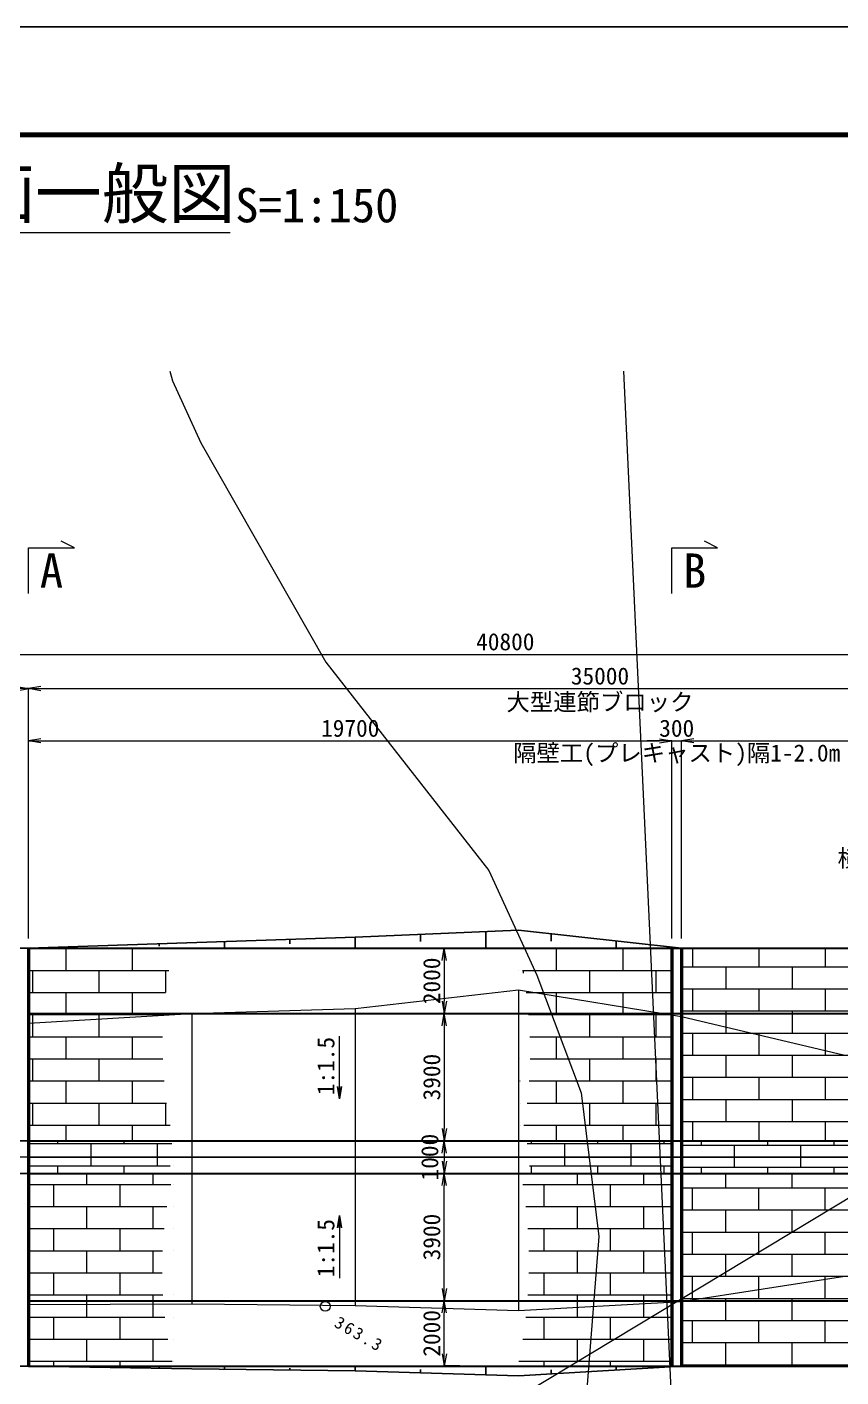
# Model space of a CAD drawing. Header units: millimetres. Extents: x 674276 to 929995, y 351572 to 521225.
# Drawn here: x 776318 to 801250, y 399312 to 440672 of the extents above; entities that cross this region are included whole.
import ezdxf
from ezdxf.enums import TextEntityAlignment as Align

# ---------------------------------------------------------------- set-up
doc = ezdxf.new("R2010")
doc.units = ezdxf.units.MM
doc.header["$LTSCALE"] = 150
doc.header["$PDSIZE"] = 300
for name, pattern in [('SXF_一点短鎖線', [9.25, 6, -1.5, 0.25, -1.5]), ('SXF_二点短鎖線', [11, 6, -1.5, 0.25, -1.5, 0.25, -1.5]), ('破線', [7.5, 6, -1.5])]:
    doc.linetypes.add(name, pattern=pattern)
doc.layers.get('Defpoints').update_dxf_attribs({"color": 153})
for name, color, linetype, lineweight in [('D-BGD', 7, 'Continuous', 13), ('D-BMK', 2, 'SXF_一点短鎖線', 13), ('D-BYP-STR1', 2, 'Continuous', 13), ('D-BYP-STR2', 6, 'Continuous', 25), ('D-BYP-STR4', 6, 'Continuous', 25), ('D-STR', 1, 'Continuous', 50), ('D-STR-DIM', 7, 'Continuous', 13), ('D-STR-HTXT', 7, 'Continuous', 13), ('D-STR-TXT', 7, 'Continuous', 13), ('D-TTL', 2, 'Continuous', 140), ('D-TTL-LINE', 7, 'Continuous', 13), ('D-TTL-TXT', 7, 'Continuous', 13), ('●予備設計_LP横断', 7, 'Continuous', 13)]:
    doc.layers.add(name, color=color, linetype=linetype, lineweight=lineweight)
doc.layers.add('●堤外水路', color=150, linetype='Continuous', lineweight=13, plot=False)
doc.styles.add('MS ゴシック', font='MS Gothic.ttf')
doc.styles.add('ＭＳ ゴシック', font='MS Gothic.ttf')
doc.dimstyles.new('DIM-150-F', dxfattribs={"dimscale": 150, "dimtxt": 3.5, "dimasz": 2.5, "dimexe": 0, "dimexo": 2, "dimgap": 0.8, "dimtad": 1, "dimdec": 0, "dimzin": 0, "dimdsep": 46, "dimtxsty": 'MS ゴシック', "dimblk": 'OPEN', "dimcen": 0.1, "dimclrd": 256, "dimclre": 256, "dimclrt": 256, "dimaunit": 1, "dimadec": 4, "dimazin": 0, "dimtfac": 1, "dimtdec": 0, "dimtmove": 2, "dimatfit": 3, "dimldrblk": 'OPEN', "dimfxl": 1, "dimtolj": 1, "dimtzin": 0, "dimlwd": -1, "dimlwe": -1, "dimarcsym": 2})

# ---------------------------------------------------------------- blocks, each defined once
blk = doc.blocks.new('_Open')
at = {"color": 0, "linetype": 'ByBlock', "lineweight": -2}
for p, q in [((-1, 0.17), (0, 0)), ((-1, -0.17), (0, 0)), ((0, 0), (-1, 0))]:
    blk.add_line(p, q, dxfattribs=at)
blk = doc.blocks.new('*D5')
at = {"layer": 'D-STR-DIM', "transparency": 16777216}
for p, q in [((789575, 412449), (789099, 412449)), ((789099, 412074), (789099, 410824)), ((789575, 410449), (789099, 410449))]:
    blk.add_line(p, q, dxfattribs=at)
at = {"layer": 'Defpoints', "color": 0, "transparency": 16777216}
for p in [(789875, 412449, 0), (789099, 410449), (789875, 410449, 0)]:
    blk.add_point(p, dxfattribs=at)
at = {"layer": 'D-STR-DIM', "transparency": 16777216, "xscale": 375, "yscale": 375, "zscale": 375}
for p, rotation in [((789099, 412449), 90), ((789099, 410449), 270)]:
    blk.add_blockref('_Open', p, dxfattribs=dict(at, rotation=rotation))
at = {"layer": 'D-STR-DIM', "transparency": 16777216, "insert": (788717, 411449), "char_height": 525, "attachment_point": 5, "rotation": 90, "style": 'MS ゴシック'}
blk.add_mtext('\\A1;2000', dxfattribs=at)
blk = doc.blocks.new('*D6')
at = {"layer": 'D-STR-DIM', "transparency": 16777216}
for p, q in [((789575, 410449), (789099, 410449)), ((789099, 410074), (789099, 406924)), ((789575, 406549), (789099, 406549))]:
    blk.add_line(p, q, dxfattribs=at)
at = {"layer": 'Defpoints', "color": 0, "transparency": 16777216}
for p in [(789875, 410449, 0), (789099, 406549), (789875, 406549, 0)]:
    blk.add_point(p, dxfattribs=at)
at = {"layer": 'D-STR-DIM', "transparency": 16777216, "xscale": 375, "yscale": 375, "zscale": 375}
for p, rotation in [((789099, 410449), 90), ((789099, 406549), 270)]:
    blk.add_blockref('_Open', p, dxfattribs=dict(at, rotation=rotation))
at = {"layer": 'D-STR-DIM', "transparency": 16777216, "insert": (788717, 408499), "char_height": 525, "attachment_point": 5, "rotation": 90, "style": 'MS ゴシック'}
blk.add_mtext('\\A1;3900', dxfattribs=at)
blk = doc.blocks.new('*D7')
at = {"layer": 'D-STR-DIM', "transparency": 16777216}
for p, q in [((789575, 406549), (789099, 406549)), ((789099, 406174), (789099, 405924)), ((789575, 405549), (789099, 405549))]:
    blk.add_line(p, q, dxfattribs=at)
at = {"layer": 'Defpoints', "color": 0, "transparency": 16777216}
for p in [(789875, 406549, 0), (789099, 405549), (789875, 405549, 0)]:
    blk.add_point(p, dxfattribs=at)
at = {"layer": 'D-STR-DIM', "transparency": 16777216, "xscale": 375, "yscale": 375, "zscale": 375}
for p, rotation in [((789099, 406549), 90), ((789099, 405549), 270)]:
    blk.add_blockref('_Open', p, dxfattribs=dict(at, rotation=rotation))
at = {"layer": 'D-STR-DIM', "transparency": 16777216, "insert": (788657, 406049), "char_height": 525, "attachment_point": 5, "rotation": 90, "style": 'MS ゴシック'}
blk.add_mtext('\\A1;1000', dxfattribs=at)
blk = doc.blocks.new('*D8')
at = {"layer": 'D-STR-DIM', "transparency": 16777216}
for p, q in [((789575, 401649), (789099, 401649)), ((789099, 400024), (789099, 401274)), ((789575, 399649), (789099, 399649))]:
    blk.add_line(p, q, dxfattribs=at)
at = {"layer": 'Defpoints', "color": 0, "transparency": 16777216}
for p in [(789099, 401649), (789875, 401649, 0), (789875, 399649, 0)]:
    blk.add_point(p, dxfattribs=at)
at = {"layer": 'D-STR-DIM', "transparency": 16777216, "xscale": 375, "yscale": 375, "zscale": 375}
for p, rotation in [((789099, 401649), 90), ((789099, 399649), 270)]:
    blk.add_blockref('_Open', p, dxfattribs=dict(at, rotation=rotation))
at = {"layer": 'D-STR-DIM', "transparency": 16777216, "insert": (788717, 400649), "char_height": 525, "attachment_point": 5, "rotation": 90, "style": 'MS ゴシック'}
blk.add_mtext('\\A1;2000', dxfattribs=at)
blk = doc.blocks.new('*D9')
at = {"layer": 'D-STR-DIM', "transparency": 16777216}
for p, q in [((789575, 405549), (789099, 405549)), ((789099, 402024), (789099, 405174)), ((789575, 401649), (789099, 401649))]:
    blk.add_line(p, q, dxfattribs=at)
at = {"layer": 'Defpoints', "color": 0, "transparency": 16777216}
for p in [(789099, 405549), (789875, 405549, 0), (789875, 401649, 0)]:
    blk.add_point(p, dxfattribs=at)
at = {"layer": 'D-STR-DIM', "transparency": 16777216, "xscale": 375, "yscale": 375, "zscale": 375}
for p, rotation in [((789099, 405549), 90), ((789099, 401649), 270)]:
    blk.add_blockref('_Open', p, dxfattribs=dict(at, rotation=rotation))
at = {"layer": 'D-STR-DIM', "transparency": 16777216, "insert": (788717, 403599), "char_height": 525, "attachment_point": 5, "rotation": 90, "style": 'MS ゴシック'}
blk.add_mtext('\\A1;3900', dxfattribs=at)
blk = doc.blocks.new('*D10')
at = {"layer": 'D-STR-DIM', "transparency": 16777216}
for p, q in [((770568, 407249), (770568, 420402)), ((775993, 420402), (770943, 420402)), ((776368, 412749), (776368, 420402))]:
    blk.add_line(p, q, dxfattribs=at)
at = {"layer": 'Defpoints', "color": 0, "transparency": 16777216}
for p in [(770568, 420402), (776368, 412449), (770568, 406949)]:
    blk.add_point(p, dxfattribs=at)
at = {"layer": 'D-STR-DIM', "transparency": 16777216, "xscale": 375, "yscale": 375, "zscale": 375, "rotation": 180}
blk.add_blockref('_Open', (770568, 420402), dxfattribs=at)
at = {"layer": 'D-STR-DIM', "transparency": 16777216, "xscale": 375, "yscale": 375, "zscale": 375}
blk.add_blockref('_Open', (776368, 420402), dxfattribs=at)
at = {"layer": 'D-STR-DIM', "transparency": 16777216, "char_height": 525, "attachment_point": 5, "style": 'MS ゴシック'}
for s, insert in [('\\A1;5800', (773468, 420785)), ('\\A1;川表翼壁', (773468, 419964))]:
    blk.add_mtext(s, dxfattribs=dict(at, insert=insert))
blk = doc.blocks.new('*D11')
at = {"layer": 'D-STR-DIM', "transparency": 16777216}
for p, q in [((776368, 412749), (776368, 420402)), ((776743, 420402), (810993, 420402)), ((811368, 412748), (811368, 420402))]:
    blk.add_line(p, q, dxfattribs=at)
at = {"layer": 'Defpoints', "color": 0, "transparency": 16777216}
for p in [(811368, 420402), (776368, 412449), (811368, 412448, -641)]:
    blk.add_point(p, dxfattribs=at)
at = {"layer": 'D-STR-DIM', "transparency": 16777216, "xscale": 375, "yscale": 375, "zscale": 375, "rotation": 180}
blk.add_blockref('_Open', (776368, 420402), dxfattribs=at)
at = {"layer": 'D-STR-DIM', "transparency": 16777216, "xscale": 375, "yscale": 375, "zscale": 375}
blk.add_blockref('_Open', (811368, 420402), dxfattribs=at)
at = {"layer": 'D-STR-DIM', "transparency": 16777216, "char_height": 525, "attachment_point": 5, "style": 'MS ゴシック'}
for s, insert in [('\\A1;35000', (793868, 420785)), ('\\A1;大型連節ブロック', (793868, 419964))]:
    blk.add_mtext(s, dxfattribs=dict(at, insert=insert))
blk = doc.blocks.new('*D13')
at = {"layer": 'D-STR-DIM', "transparency": 16777216}
for p, q in [((776368, 412749), (776368, 418802)), ((776743, 418802), (795693, 418802)), ((796068, 412749), (796068, 418802))]:
    blk.add_line(p, q, dxfattribs=at)
at = {"layer": 'Defpoints', "color": 0, "transparency": 16777216}
for p in [(796068, 418802), (776368, 412449), (796068, 412449)]:
    blk.add_point(p, dxfattribs=at)
at = {"layer": 'D-STR-DIM', "transparency": 16777216, "xscale": 375, "yscale": 375, "zscale": 375, "rotation": 180}
blk.add_blockref('_Open', (776368, 418802), dxfattribs=at)
at = {"layer": 'D-STR-DIM', "transparency": 16777216, "xscale": 375, "yscale": 375, "zscale": 375}
blk.add_blockref('_Open', (796068, 418802), dxfattribs=at)
at = {"layer": 'D-STR-DIM', "transparency": 16777216, "insert": (786218, 419185), "char_height": 525, "attachment_point": 5, "style": 'MS ゴシック'}
blk.add_mtext('\\A1;19700', dxfattribs=at)
blk = doc.blocks.new('*D14')
at = {"layer": 'D-STR-DIM', "transparency": 16777216}
for p, q in [((795693, 418802), (795318, 418802)), ((796068, 412749), (796068, 418802)), ((796068, 418802), (796368, 418802)), ((796368, 412749), (796368, 418802)), ((796743, 418802), (797118, 418802))]:
    blk.add_line(p, q, dxfattribs=at)
at = {"layer": 'Defpoints', "color": 0, "transparency": 16777216}
for p in [(796368, 418802), (796068, 412449), (796368, 412449)]:
    blk.add_point(p, dxfattribs=at)
at = {"layer": 'D-STR-DIM', "transparency": 16777216, "xscale": 375, "yscale": 375, "zscale": 375}
blk.add_blockref('_Open', (796068, 418802), dxfattribs=at)
at = {"layer": 'D-STR-DIM', "transparency": 16777216, "xscale": 375, "yscale": 375, "zscale": 375, "rotation": 180}
blk.add_blockref('_Open', (796368, 418802), dxfattribs=at)
at = {"layer": 'D-STR-DIM', "transparency": 16777216, "char_height": 525, "attachment_point": 5, "style": 'MS ゴシック'}
for s, insert in [('\\A1;300', (796218, 419185)), ('\\A1;隔壁工(プレキャスト)隔1-2.0m', (796218, 418361))]:
    blk.add_mtext(s, dxfattribs=dict(at, insert=insert))
blk = doc.blocks.new('*D16')
at = {"layer": 'D-STR-DIM', "transparency": 16777216}
for p, q in [((770568, 407249), (770568, 421452)), ((770943, 421452), (810993, 421452)), ((811368, 412748), (811368, 421452))]:
    blk.add_line(p, q, dxfattribs=at)
at = {"layer": 'Defpoints', "color": 0, "transparency": 16777216}
for p in [(811368, 421452), (811368, 412448, -641), (770568, 406949)]:
    blk.add_point(p, dxfattribs=at)
at = {"layer": 'D-STR-DIM', "transparency": 16777216, "xscale": 375, "yscale": 375, "zscale": 375, "rotation": 180}
blk.add_blockref('_Open', (770568, 421452), dxfattribs=at)
at = {"layer": 'D-STR-DIM', "transparency": 16777216, "xscale": 375, "yscale": 375, "zscale": 375}
blk.add_blockref('_Open', (811368, 421452), dxfattribs=at)
at = {"layer": 'D-STR-DIM', "transparency": 16777216, "insert": (790968, 421835), "char_height": 525, "attachment_point": 5, "style": 'MS ゴシック'}
blk.add_mtext('\\A1;40800', dxfattribs=at)
blk = doc.blocks.new('*D17')
at = {"layer": 'D-STR-DIM', "transparency": 16777216}
for p, q in [((796368, 412748), (796368, 418802)), ((796743, 418802), (810693, 418802)), ((811068, 412748), (811068, 418802))]:
    blk.add_line(p, q, dxfattribs=at)
at = {"layer": 'Defpoints', "color": 0, "transparency": 16777216}
for p in [(811068, 418802), (796368, 412448, 641), (811068, 412448)]:
    blk.add_point(p, dxfattribs=at)
at = {"layer": 'D-STR-DIM', "transparency": 16777216, "xscale": 375, "yscale": 375, "zscale": 375, "rotation": 180}
blk.add_blockref('_Open', (796368, 418802), dxfattribs=at)
at = {"layer": 'D-STR-DIM', "transparency": 16777216, "xscale": 375, "yscale": 375, "zscale": 375}
blk.add_blockref('_Open', (811068, 418802), dxfattribs=at)
at = {"layer": 'D-STR-DIM', "transparency": 16777216, "insert": (803718, 419184), "char_height": 525, "attachment_point": 5, "style": 'MS ゴシック'}
blk.add_mtext('\\A1;14700', dxfattribs=at)
blk = doc.blocks.new('*D19')
at = {"layer": 'D-STR-DIM', "transparency": 16777216}
for p, q in [((802368, 412749), (802368, 414702)), ((802743, 414702), (805993, 414702)), ((806368, 412749), (806368, 414702))]:
    blk.add_line(p, q, dxfattribs=at)
at = {"layer": 'Defpoints', "color": 0, "transparency": 16777216}
for p in [(806368, 414702), (802368, 412449), (806368, 412449)]:
    blk.add_point(p, dxfattribs=at)
at = {"layer": 'D-STR-DIM', "transparency": 16777216, "xscale": 375, "yscale": 375, "zscale": 375, "rotation": 180}
blk.add_blockref('_Open', (802368, 414702), dxfattribs=at)
at = {"layer": 'D-STR-DIM', "transparency": 16777216, "xscale": 375, "yscale": 375, "zscale": 375}
blk.add_blockref('_Open', (806368, 414702), dxfattribs=at)
at = {"layer": 'D-STR-DIM', "transparency": 16777216, "char_height": 525, "attachment_point": 5, "style": 'MS ゴシック'}
for s, insert in [('\\A1;横断施設(ボックス)', (804368, 415138)), ('\\A1;4000', (804368, 414319))]:
    blk.add_mtext(s, dxfattribs=dict(at, insert=insert))
blk = doc.blocks.new('M7312')
at = {"layer": '●予備設計_LP横断', "linetype": 'Continuous', "lineweight": 20}
blk.add_circle((0, -0.001), 0.15, dxfattribs=at)
blk = doc.blocks.new('●堤外水路')
at = {"layer": 'Defpoints', "linetype": 'SXF_二点短鎖線'}
blk.add_polyline3d([(2246.687, 735.16, 0), (2246.583, 740.159, 362.4), (2246.479, 745.158, 362.4), (2246.375, 750.157, 362.4), (2246.27, 755.156, 362.4), (2246.166, 760.155, 362.4), (2246.062, 765.154, 362.4), (2245.958, 770.153, 362.4), (2245.854, 775.152, 362.4), (2245.75, 780.151, 362.4), (2245.646, 785.15, 362.4), (2245.542, 790.148, 362.4), (2245.438, 795.147, 362.4)], dxfattribs=at)
at = {"layer": '●堤外水路', "linetype": 'SXF_二点短鎖線', "elevation": 362.4}
for points in [[(2242.588, 735.075), (2242.184, 740.068), (2241.93, 745.063), (2241.248, 750.05), (2241.968, 755.066), (2243.044, 760.09), (2242.629, 765.082), (2242.755, 770.086), (2242.205, 775.076), (2241.951, 780.071), (2241.997, 785.074), (2241.893, 790.072), (2241.789, 795.071)], [(2251.198, 735.254), (2251.072, 740.253), (2251.028, 745.253), (2251.074, 750.255), (2250.692, 755.248), (2249.816, 760.231), (2249.861, 765.233), (2249.793, 770.233), (2249.653, 775.231), (2249.549, 780.23), (2249.295, 785.226), (2249.236, 790.225), (2249.087, 795.223)]]:
    blk.add_lwpolyline(points, dxfattribs=at)
at = {"layer": '●堤外水路', "linetype": 'SXF_二点短鎖線', "elevation": 362.4, "flags": 128}
for points in [[(2241.968, 755.066), (2250.692, 755.248)], [(2241.248, 750.05), (2251.074, 750.255)], [(2241.93, 745.063), (2251.028, 745.253)], [(2242.184, 740.068), (2251.072, 740.253)]]:
    blk.add_lwpolyline(points, dxfattribs=at)

msp = doc.modelspace()

# ---------------------------------------------------------------- hatches: boundary and pattern name
at = {"layer": 'D-BYP-STR1', "ltscale": 0.01}
h = msp.add_hatch(dxfattribs=at)
h.set_pattern_fill('AR-BRSTD', color=256, scale=10, angle=180)
h.set_pattern_definition([(180, (-417309.34, 1328313.95), (4e-07, -677.418), []), (270, (-417309.3, 1328314), (1016, -677.418), [677.418, -677.418])])
edge = h.paths.add_edge_path()
edge.add_line((776367.9, 412448.8), (780799.6, 412448.8))
edge.add_arc((793738.9, 409498.8), 13271.3, 167.15675, 192.84325)
edge.add_line((780799.6, 406548.8), (776367.9, 406548.8))
edge.add_line((776367.9, 406548.8), (776367.9, 412448.8))
h = msp.add_hatch(dxfattribs=at)
h.set_pattern_fill('AR-BRSTD', color=256, scale=10, angle=180)
h.set_pattern_definition([(180, (-444957.9, 1328313.95), (4e-07, -677.418), []), (270, (-444957.9, 1328314), (1016, -677.418), [677.418, -677.418])])
edge = h.paths.add_edge_path()
edge.add_line((796067.9, 412448.8), (791353.6, 412448.8))
edge.add_arc((778298.5, 409291), 13431.6, -11.78029, 13.59774, ccw=False)
edge.add_line((791447.1, 406548.8), (796067.9, 406548.8))
edge.add_line((796067.9, 406548.8), (796067.9, 412448.8))
h = msp.add_hatch(dxfattribs=at)
h.set_pattern_fill('AR-BRSTD', color=256, scale=10, angle=180)
h.set_pattern_definition([(180, (47912.3, 1167879.2), (4e-07, -677.418), []), (270, (47912.3, 1167879.2), (1016, -677.418), [677.418, -677.418])])
edge = h.paths.add_edge_path()
edge.add_line((802367.9, 412448.8), (802367.9, 406548.8))
edge.add_line((801067.9, 406548.8), (796367.9, 406548.8))
edge.add_line((796367.9, 406548.8), (796367.9, 412448.8))
edge.add_line((796367.9, 412448.8), (801067.9, 412448.8))
h = msp.add_hatch(dxfattribs=at)
h.set_pattern_fill('AR-BRSTD', color=256, scale=10, angle=180)
h.set_pattern_definition([(180, (56912.3, 1167879.2), (4e-07, -677.418), []), (270, (56912.3, 1167879.2), (1016, -677.418), [677.418, -677.418])])
edge = h.paths.add_edge_path()
edge.add_line((776367.9, 405548.8), (780799.6, 405548.8))
edge.add_arc((781685.7, 406048.8), 1017.4, 150.56417, 209.43583, ccw=False)
edge.add_line((780799.6, 406548.8), (776367.9, 406546.8))
edge.add_line((776367.9, 406546.8), (776367.9, 405548.8))
h = msp.add_hatch(dxfattribs=at)
h.set_pattern_fill('AR-BRSTD', color=256, scale=10, angle=180)
h.set_pattern_definition([(180, (45000.2, 1167879.2), (4e-07, -677.418), []), (270, (45000.2, 1167879.2), (1016, -677.418), [677.418, -677.418])])
edge = h.paths.add_edge_path()
edge.add_line((796067.9, 405549.8), (791644.4, 405548.8))
edge.add_arc((790426.9, 405997.2), 1297.4, -20.21808, 25.16157)
edge.add_line((791601.2, 406548.8), (796067.9, 406547.8))
edge.add_line((796067.9, 406547.8), (796067.9, 405549.8))
h = msp.add_hatch(dxfattribs=at)
h.set_pattern_fill('AR-BRSTD', color=256, scale=10, angle=180)
h.set_pattern_definition([(180, (48173.3, 1167834.76), (4e-07, -677.418), []), (270, (48173.3, 1167834.8), (1016, -677.418), [677.418, -677.418])])
edge = h.paths.add_edge_path()
edge.add_line((802367.9, 406548.8), (802367.9, 405548.8))
edge.add_line((801067.9, 405548.8), (796367.9, 405548.8))
edge.add_line((796367.9, 405548.8), (796367, 406548.8))
edge.add_line((796367, 406548.8), (801067.9, 406548.8))
at = {"layer": 'D-BYP-STR1'}
h = msp.add_hatch(dxfattribs=at)
h.set_pattern_fill('AR-BRSTD', color=256, scale=10)
h.set_pattern_definition([(3e-08, (1505607, 1071790.3), (-4e-07, 677.418), []), (90, (1505607, 1071790.3), (-1016, 677.418), [677.418, -677.418])])
edge = h.paths.add_edge_path()
edge.add_line((776367.9, 399648.8), (780799.6, 399648.8))
edge.add_arc((793385, 402598.8), 12926.5, 166.80807, 193.19193, ccw=False)
edge.add_line((780799.6, 405548.8), (776367.9, 405548.8))
edge.add_line((776367.9, 405548.8), (776367.9, 399648.8))
h = msp.add_hatch(dxfattribs=at)
h.set_pattern_fill('AR-BRSTD', color=256, scale=10)
h.set_pattern_definition([(3e-08, (1477958.44, 1071790.3), (-4e-07, 677.418), []), (90, (1477958.4, 1071790.3), (-1016, 677.418), [677.418, -677.418])])
edge = h.paths.add_edge_path()
edge.add_line((796067.9, 399648.8), (791353.6, 399648.8))
edge.add_arc((776617.7, 402833.3), 15076, -12.19433, 10.37688)
edge.add_line((791447.1, 405548.8), (796067.9, 405548.8))
edge.add_line((796067.9, 405548.8), (796067.9, 399648.8))
h = msp.add_hatch(dxfattribs=at)
h.set_pattern_fill('AR-BRSTD', color=256, scale=10)
h.set_pattern_definition([(3e-08, (47912.3, 1167879.2), (-4e-07, 677.418), []), (90, (47912.3, 1167879.2), (-1016, 677.418), [677.418, -677.418])])
edge = h.paths.add_edge_path()
edge.add_line((802367.9, 405548.8), (802367.9, 399648.8))
edge.add_line((801067.9, 399648.8), (796367.9, 399648.8))
edge.add_line((796367.9, 399648.8), (796367.9, 405548.8))
edge.add_line((796367.9, 405548.8), (801067.9, 405548.8))

# ---------------------------------------------------------------- linework, layer by layer
at = {"layer": 'D-BGD', "linetype": 'Continuous', "elevation": 363000, "flags": 128}
msp.add_lwpolyline([(780691.4, 430124.5), (780771, 429831.4), (781639.5, 427933.1), (785467.7, 421208.8), (790459.6, 414829.5), (791931, 411626.2), (793293.1, 408016.1), (793831.4, 403618.9), (792900.2, 391811.3), (792238.9, 386876.4), (790357.6, 378639.2), (790255.3, 378273)], dxfattribs=at)
at = {"layer": 'D-BGD', "linetype": 'Continuous', "flags": 128}
msp.add_lwpolyline([(794586.3, 430124.5), (797001.9, 378273)], dxfattribs=at)
at = {"layer": 'D-BGD'}
msp.add_lwpolyline([(805741.3, 407354.5), (775455.7, 389094.3)], dxfattribs=at)
at = {"layer": 'D-BMK', "linetype": 'SXF_一点短鎖線'}
msp.add_line((833491.7, 406048.8), (726645.3, 406048.8), dxfattribs=at)
at = {"layer": 'D-BYP-STR2'}
for p, q in [((786367.9, 412782.8), (786367.9, 412448.8)), ((788367.9, 412869.2), (788367.9, 412659)), ((790367.9, 412955.6), (790367.9, 412448.8)), ((792367.9, 412888.8), (792367.9, 412668.8)), ((780367.9, 412582.4), (780367.9, 412515.6)), ((782367.9, 412649.2), (782367.9, 412448.8)), ((784367.9, 412716), (784367.9, 412582.4)), ((794367.9, 412668.8), (794367.9, 412448.8)), ((780367.9, 399612.3), (780367.9, 399575.7)), ((782367.9, 399648.8), (782367.9, 399545.7)), ((784367.9, 399585.5), (784367.9, 399522.3)), ((786367.9, 399648.8), (786367.9, 399498.8)), ((788367.9, 399543.8), (788367.9, 399438.8)), ((790367.9, 399648.8), (790367.9, 399378.8)), ((794367.9, 399648.8), (794367.9, 399528.8)), ((792367.9, 399528.8), (792367.9, 399408.8))]:
    msp.add_line(p, q, dxfattribs=at)
for points in [[(776367.9, 412448.8, 0), (786367.9, 412782.8, 0), (791367.9, 412998.8, 0), (796367.9, 412448.8, 0)], [(776367.9, 399648.8, 0), (781367.9, 399557.4, 362400), (786367.9, 399498.8, 0), (791367.9, 399348.8, 0), (796367.9, 399648.8, 362400)]]:
    msp.add_polyline3d(points, dxfattribs=at)
at = {"layer": 'D-BYP-STR4', "linetype": '破線', "ltscale": 100}
for p, q in [((775967.9, 412448.8), (776367.9, 412448.8)), ((776367.9, 399648.8), (775967.9, 399648.8))]:
    msp.add_line(p, q, dxfattribs=at)
at = {"layer": 'D-BYP-STR4'}
for p, q in [((776367.9, 399648.8), (776367.9, 412448.8)), ((770167.9, 406548.8), (776367.9, 406548.8)), ((770167.9, 405548.8), (776367.9, 405548.8))]:
    msp.add_line(p, q, dxfattribs=at)
at = {"layer": 'D-STR', "lineweight": 30}
for p, q in [((776367.9, 412448.8), (816667.9, 412448.8, 0)), ((776367.9, 410448.8), (816667.9, 410448.8, 0)), ((776367.9, 406548.8), (816667.9, 406548.8, 0)), ((776367.9, 405548.8), (816667.9, 405548.8, 0)), ((776367.9, 401648.8), (816667.9, 401648.8, 0)), ((776367.9, 399648.8), (816667.9, 399648.8, 0))]:
    msp.add_line(p, q, dxfattribs=at)
at = {"layer": 'D-STR'}
for p, q in [((776367.9, 412448.8), (776367.9, 399648.8)), ((796067.9, 412448.8), (796067.9, 399648.8)), ((796367.9, 412448.8), (796367.9, 399648.8))]:
    msp.add_line(p, q, dxfattribs=at)
at = {"layer": 'D-STR-HTXT', "elevation": 0}
msp.add_lwpolyline([(776367.9, 423317.3), (776367.9, 424717.3), (777767.9, 424717.3), (777367.9, 424917.3)], dxfattribs=at)
at = {"layer": 'D-STR-HTXT'}
msp.add_lwpolyline([(796067.9, 423317.3), (796067.9, 424717.3), (797467.9, 424717.3), (797067.9, 424917.3)], dxfattribs=at)
at = {"layer": 'D-TTL'}
msp.add_lwpolyline([(833491.7, 437372.5), (833491.7, 354872.5), (713491.7, 354872.5), (713491.7, 437372.5)], close=True, dxfattribs=at)
at = {"layer": 'D-TTL-LINE'}
msp.add_line((764541.7, 434372.5), (782541.7, 434372.5), dxfattribs=at)
at = {"layer": 'Defpoints', "color": 1}
msp.add_lwpolyline([(710416.7, 351572.5), (710416.7, 440672.5), (836566.7, 440672.5), (836566.7, 351572.5)], close=True, dxfattribs=at)

# ---------------------------------------------------------------- block references
at = {"layer": 'D-BGD', "linetype": 'Continuous', "lineweight": 20, "xscale": 1000, "yscale": 1000, "zscale": 1000, "rotation": 330.109124671979}
msp.add_blockref('M7312', (785452.7, 401476.4, 363288), dxfattribs=at)
at = {"layer": '●堤外水路', "xscale": 1000, "yscale": 1000, "zscale": 1000, "rotation": 268.8070650675788}
msp.add_blockref('●堤外水路', (88141, 2667554.1), dxfattribs=at)

# ---------------------------------------------------------------- texts
at = {"layer": 'D-BGD', "linetype": 'Continuous', "insert": (785695.7, 400865.7, 363288), "char_height": 375, "attachment_point": 7, "rotation": 330.10912, "line_spacing_factor": 0.722892, "style": 'MS ゴシック'}
msp.add_mtext('\\T1.284;363.3', dxfattribs=at)
at = {"layer": 'D-STR-HTXT', "style": 'ＭＳ ゴシック'}
for p in [(785890.3, 408839.1), (785890.3, 403258.5)]:
    msp.add_text('1:1.5', height=525, rotation=90, dxfattribs=at).set_placement(p, align=Align.BOTTOM_CENTER)
at = {"layer": 'D-STR-TXT', "style": 'ＭＳ ゴシック'}
for s, p in [('A', (777067.9, 424017.3, 0)), ('B', (796767.9, 424017.3))]:
    msp.add_text(s, height=1050, dxfattribs=at).set_placement(p, align=Align.MIDDLE_CENTER)
at = {"layer": 'D-TTL-TXT', "style": 'MS ゴシック'}
for s, height, p in [('堤外水路計画一般図', 1500, (773491.7, 434372.5)), ('S=1:150', 1050, (785193.3, 434372.5))]:
    msp.add_text(s, height=height, dxfattribs=at).set_placement(p, align=Align.BOTTOM_CENTER)

# ---------------------------------------------------------------- dimensions: what is measured, and where the dimension line sits
at = {"layer": 'D-STR-DIM'}
for base, p1, p2, picture, middle in [((811368.2, 421452.3), (770567.9, 406948.8), (811368.2, 412448.3, -641.1), '*D16', (790968.1, 421834.8)), ((796067.9, 418802.3), (776367.9, 412448.8), (796067.9, 412448.8), '*D13', (786217.9, 419184.8)), ((811068.2, 418801.8, -641.1), (796367.9, 412448.3), (811068.2, 412448.3, -641.1), '*D17', (803718.1, 419184.3, -641.1))]:
    dim = msp.add_linear_dim(base=base, p1=p1, p2=p2, dimstyle='DIM-150-F', dxfattribs=at)
    dim.commit()
    dim.dimension.update_dxf_attribs({"geometry": picture, "text_midpoint": middle})
for base, p2, text, picture, middle in [((770567.9, 420402.3), (770567.9, 406948.8), '<>\\X川表翼壁', '*D10', (773467.9, 420402.3)), ((811368.2, 420402.3), (811368.2, 412448.3, -641.1), '<>\\X大型連節ブロック', '*D11', (793868.1, 420402.3))]:
    dim = msp.add_linear_dim(base=base, p1=(776367.9, 412448.8), p2=p2, text=text, dimstyle='DIM-150-F', dxfattribs=at)
    dim.commit()
    dim.dimension.update_dxf_attribs({"geometry": picture, "text_midpoint": middle})
dim = msp.add_linear_dim(base=(796367.9, 418802.3), p1=(796067.9, 412448.8), p2=(796367.9, 412448.8), text='<>\\X隔壁工(プレキャスト)隔1-2.0m', dimstyle='DIM-150-F', override={"dimtix": 1}, dxfattribs=at)
dim.commit()
dim.dimension.update_dxf_attribs({"geometry": '*D14', "text_midpoint": (796217.9, 418802.3)})
dim = msp.add_linear_dim(base=(806367.9, 414701.8), p1=(802367.9, 412448.8), p2=(806367.9, 412449), text='横断施設(ボックス)\\X<>', dimstyle='DIM-150-F', dxfattribs=at)
dim.commit()
dim.dimension.update_dxf_attribs({"geometry": '*D19', "text_midpoint": (804367.9, 414701.8), "dimtype": 160})
for base, p1, p2, angle, picture, middle in [((789099.4, 410448.8), (789874.9, 412448.8, 0), (789874.9, 410448.8, 0), 90, '*D5', (788716.9, 411448.8)), ((789099.4, 406548.8), (789874.9, 410448.8, 0), (789874.9, 406548.8, 0), 90, '*D6', (788716.9, 408498.8)), ((789099.4, 405548.8), (789874.9, 406548.8, 0), (789874.9, 405548.8, 0), 90, '*D7', (788656.9, 406048.8)), ((789099.4, 405548.8), (789874.9, 401648.8, 0), (789874.9, 405548.8, 0), 270, '*D9', (788716.9, 403598.8)), ((789099.4, 401648.8), (789874.9, 399648.8, 0), (789874.9, 401648.8, 0), 270, '*D8', (788716.9, 400648.8))]:
    dim = msp.add_linear_dim(base=base, p1=p1, p2=p2, angle=angle, dimstyle='DIM-150-F', dxfattribs=at)
    dim.commit()
    dim.dimension.update_dxf_attribs({"geometry": picture, "text_midpoint": middle})

# ---------------------------------------------------------------- leaders
at = {"layer": 'D-STR-HTXT'}
for points in [[(785890.3, 407837.7), (785890.3, 409757.7)], [(785890.3, 404259.9), (785890.3, 402339.9)]]:
    msp.add_leader(points, dimstyle='DIM-150-F', override={"dimtad": 0}, dxfattribs=at)

doc.saveas('drawing.dxf')
